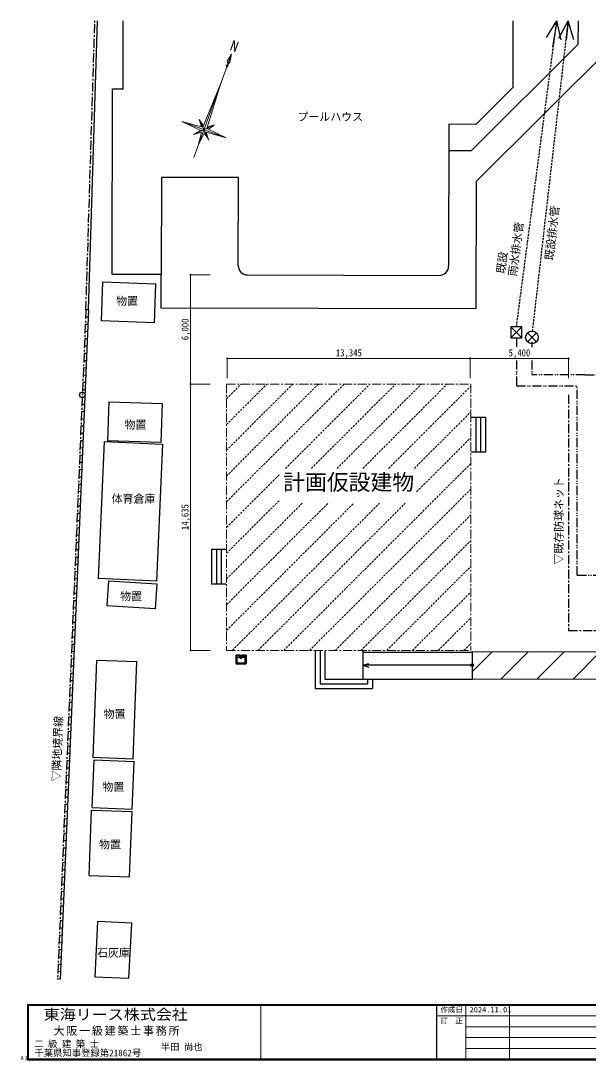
# Model space of a CAD drawing. Units: millimetres at full size, with parts at 1:50. Extents: x -38393 to 40930, y -28590 to 28520.
# Drawn here: x -38393 to -7115, y -28590 to 28520 of the extents above; entities that cross this region are included whole.
import ezdxf
from ezdxf.enums import TextEntityAlignment as Align

# ---------------------------------------------------------------- set-up
doc = ezdxf.new("R2010")
doc.units = ezdxf.units.MM
doc.header["$LTSCALE"] = 100
doc.header["$PDMODE"] = 32
doc.header["$PDSIZE"] = 60
for name, pattern in [('CHAIN1', [8, 5, -1, 1, -1]), ('DASHED1', [1.8, 1.2, -0.6]), ('DOUBLE_CHAIN1', [8.8, 5, -1, 0.6, -0.6, 0.6, -1])]:
    doc.linetypes.add(name, pattern=pattern)
for name, color, linetype, lineweight in [('0-0_基準線', 7, 'Continuous', 18), ('9-5', 7, 'Continuous', 18), ('E-0_リスト太線', 3, 'Continuous', 18), ('F-0_図枠太線', 134, 'Continuous', 30)]:
    doc.layers.add(name, color=color, linetype=linetype, lineweight=lineweight)
doc.layers.add('0-1_ポーチ', color=134, linetype='Continuous')
doc.layers.add('0-D_ブレース', color=134, linetype='Continuous')
doc.styles.add('ＭＳ ゴシック', font='')
doc.styles.get('ＭＳ ゴシック').set_extended_font_data('MS Gothic')

msp = doc.modelspace()

# ---------------------------------------------------------------- linework, layer by layer
at = {"layer": '0-0_基準線'}
for p, q in [((-28887.2, 21006.8), (-26819.6, 26687.2)), ((-26819.6, 26687.2), (-27063.2, 26293.7)), ((-27063.2, 26293.7), (-27019.3, 26138.7)), ((-27115.3, 26047.8), (-27019.3, 26138.7)), ((-27084.2, 25960.4), (-27111.3, 26051.2)), ((-27016.5, 26038.1), (-27092.2, 25938.4)), ((-27019.3, 26138.7), (-27051.7, 26049.6)), ((-27027.6, 26146.3), (-27024.2, 26127.1)), ((-27009.2, 26139.7), (-27027.6, 26146.3)), ((-27024.2, 26127.1), (-27009.2, 26139.7)), ((-27020.4, 26138.4), (-27020.1, 26136.4)), ((-27018.6, 26137.7), (-27020.4, 26138.4)), ((-27020.1, 26136.4), (-27018.6, 26137.7)), ((-27019.3, 26138.7), (-27015.8, 26011.6)), ((-27011.7, 26138.7), (-26912, 26226.3)), ((-27384.1, 25136.4), (-28393.1, 22668.3)), ((-28182, 22603.9), (-27380.1, 25147.4)), ((-29553, 22978.4), (-28500.6, 22496.5)), ((-28389.7, 22677.5), (-29553, 22978.4)), ((-29553, 22978.4), (-27109.8, 22089.1)), ((-28067.2, 21967.3), (-28595.3, 23100.9)), ((-28591.6, 23094), (-28362.7, 22742.3)), ((-28460.6, 22695.6), (-28591.6, 23094)), ((-27764.6, 22798.5), (-28897.9, 22269.6)), ((-28893.6, 22268.1), (-28467, 22402.6)), ((-28486.6, 22504.5), (-28827.1, 22302.6)), ((-28467, 22402.6), (-28644.8, 21672.5)), ((-28644.8, 21672.5), (-28305.9, 22358.5)), ((-28314.6, 22372.7), (-28100, 22038.7)), ((-28100.2, 22038.1), (-28216.3, 22418.6)), ((-28205.9, 22394), (-27109.8, 22089.1)), ((-27109.8, 22089.1), (-28167, 22610.9)), ((-28158.1, 22681), (-27770.5, 22795.8)), ((-27771.6, 22792.8), (-28080.2, 22568.2)), ((-29062.4, 14560.3), (-27985.6, 14560.3)), ((-29062.4, 8560.3), (-29062.4, 14560.3)), ((-27053, 9968.8), (-13708, 9968.8)), ((-27053, 9968.8), (-27053, 8892)), ((-13708, 9968.8), (-13708, 8892)), ((-29062.4, 8560.3), (-27985.6, 8560.3)), ((-29062.4, 8560.3), (-29062.4, -6074.7)), ((-29062.4, 8560.3), (-27985.6, 8560.3)), ((-29062.4, -6074.7), (-27985.6, -6074.7))]:
    msp.add_line(p, q, dxfattribs=at)
at = {"layer": '0-0_基準線', "color": 4, "linetype": 'DASHED1', "lineweight": 9}
for p, q in [((-27093, 2094.3), (-20627, 8560.3)), ((-27093, 3508.5), (-22041.2, 8560.3)), ((-27093, 4922.7), (-23455.5, 8560.3)), ((-27093, 6337), (-24869.7, 8560.3)), ((-27093, 7751.2), (-26283.9, 8560.3)), ((-23845.5, 3927.6), (-19212.8, 8560.3)), ((-22431.3, 3927.6), (-17798.6, 8560.3)), ((-21017.1, 3927.6), (-16384.4, 8560.3)), ((-19602.9, 3927.6), (-14970.2, 8560.3)), ((-18188.6, 3927.6), (-13673, 8443.3)), ((-16774.4, 3927.6), (-13673, 7029)), ((-16647.6, 2640.2), (-13673, 5614.8)), ((-23948.3, -6074.7), (-13673, 4200.6)), ((-27093, 680.1), (-24154.8, 3618.3)), ((-22534.1, -6074.7), (-13673, 2786.4)), ((-27093, -734.1), (-24154.8, 2204)), ((-27093, -2148.3), (-22932.7, 2012)), ((-27093, -3562.5), (-21518.5, 2012)), ((-27093, -4976.7), (-20104.3, 2012)), ((-26776.7, -6074.7), (-18690.1, 2012)), ((-25362.5, -6074.7), (-17275.8, 2012)), ((-21119.9, -6074.7), (-13673, 1372.2)), ((-19705.7, -6074.7), (-13673, -42)), ((-18291.5, -6074.7), (-13673, -1456.2)), ((-16877.2, -6074.7), (-13673, -2870.5)), ((-15463, -6074.7), (-13673, -4284.7)), ((-14048.8, -6074.7), (-13673, -5698.9))]:
    msp.add_line(p, q, dxfattribs=at)
at = {"layer": '0-0_基準線', "color": 134, "linetype": 'CHAIN1', "lineweight": 20}
for p, q in [((-27093, 8560.3), (-27093, -6074.7)), ((-27093, -6074.7), (-13673, -6074.7))]:
    msp.add_line(p, q, dxfattribs=at)
at = {"layer": '0-0_基準線'}
msp.add_lwpolyline([(-26912, 26226.3), (-26819.6, 26687.2), (-26953, 26320.7)], dxfattribs=at)
at = {"layer": '0-0_基準線', "color": 134, "linetype": 'CHAIN1', "lineweight": 20}
msp.add_lwpolyline([(-27093, 8560.3), (-13673, 8560.3), (-13673, -6074.7)], dxfattribs=at)
at = {"layer": '0-0_基準線'}
for p in [(-29062.4, 14560.3), (-27053, 9968.8), (-13708, 9968.8), (-29062.4, 8560.3), (-29062.4, -6074.7)]:
    msp.add_point(p, dxfattribs=at)
at = {"layer": '0-1_ポーチ'}
for p, q in [((-26569.5, -6770), (-26569.5, -6335)), ((-26559.5, -6325), (-26342, -6325)), ((-26535.5, -6455), (-26535.5, -6346)), ((-26535.5, -6455), (-26535.5, -6770)), ((-26360.5, -6341), (-26530.5, -6341)), ((-26524.5, -6455), (-26524.5, -6770)), ((-26514.5, -6434), (-26507, -6434)), ((-26514.5, -6445), (-26294.5, -6445)), ((-26294.5, -6780), (-26514.5, -6780)), ((-26294.5, -6791), (-26514.5, -6791)), ((-26294.5, -6795), (-26514.5, -6795)), ((-26294.5, -6825), (-26514.5, -6825)), ((-26507, -6424), (-26382.1, -6424)), ((-26507, -6434), (-26382.1, -6434)), ((-26382.1, -6434), (-26349.5, -6434)), ((-26355.5, -6414), (-26355.5, -6346)), ((-26351.5, -6417), (-26351.5, -6346)), ((-26349.5, -6434), (-26294.5, -6434)), ((-26242.5, -6422), (-26346.5, -6422)), ((-26346.5, -6423), (-26242.5, -6423)), ((-26294.5, -6410), (-26252, -6410)), ((-26294.5, -6434), (-26074.5, -6434)), ((-26294.5, -6445), (-26074.5, -6445)), ((-26074.5, -6780), (-26294.5, -6780)), ((-26074.5, -6791), (-26294.5, -6791)), ((-26074.5, -6795), (-26294.5, -6795)), ((-26074.5, -6825), (-26294.5, -6825)), ((-26252, -6410), (-26252, -6330)), ((-26247, -6325), (-26029.5, -6325)), ((-26237.5, -6346), (-26237.5, -6417)), ((-26233.5, -6346), (-26233.5, -6417)), ((-26049.5, -6337), (-26228.5, -6337)), ((-26058.5, -6341), (-26228.5, -6341)), ((-26225.5, -6418), (-26225.5, -6354)), ((-26223.5, -6427), (-26063.5, -6427)), ((-26220.5, -6349), (-26064.5, -6349)), ((-26064.5, -6423), (-26220.5, -6423)), ((-26174, -6369.2), (-26198.4, -6398.3)), ((-26193, -6402.8), (-26168.6, -6373.7)), ((-26134, -6369.2), (-26158.4, -6398.3)), ((-26153, -6402.8), (-26128.6, -6373.7)), ((-26094, -6369.2), (-26118.4, -6398.3)), ((-26113, -6402.8), (-26088.6, -6373.7)), ((-26064.5, -6770), (-26064.5, -6455)), ((-26059.5, -6354), (-26059.5, -6418)), ((-26053.5, -6417), (-26053.5, -6346)), ((-26053.5, -6770), (-26053.5, -6455)), ((-26049.5, -6337), (-26049.5, -6770)), ((-26019.5, -6335), (-26019.5, -6770))]:
    msp.add_line(p, q, dxfattribs=at)
for points in [[(-26539.5, -6770), (-26539.5, -6337), (-26360.5, -6337)], [(-26337, -6330), (-26337, -6410), (-26294.5, -6410)]]:
    msp.add_lwpolyline(points, dxfattribs=at)
for centre, radius in [((-26374.5, -6400), 7.5), ((-26374.5, -6400), 2.5), ((-26294.5, -6495), 32.5), ((-26294.5, -6495), 29), ((-26294.5, -6495), 21)]:
    msp.add_circle(centre, radius, dxfattribs=at)
for centre, radius, start, end in [((-26559.5, -6335), 10, 90, 180), ((-26514.5, -6770), 55, 180, 270), ((-26514.5, -6770), 25, 180, 270), ((-26530.5, -6346), 5, 90, 180), ((-26514.5, -6455), 21, 90, 180), ((-26514.5, -6770), 21, 180, 270), ((-26514.5, -6455), 10, 90, 180), ((-26514.5, -6770), 10, 180, 270), ((-26507, -6429), 5, 90, 180), ((-26507, -6429), 5, 180, 270), ((-26382, -6429), 5, 0, 91.14576), ((-26382, -6429), 5, 268.85424, 0), ((-26360.5, -6346), 9, 0, 90), ((-26360.5, -6346), 5, 0, 90), ((-26346.5, -6414), 9, 180, 270), ((-26346.5, -6417), 5, 180, 270), ((-26342, -6330), 5, 0, 90), ((-26247, -6330), 5, 90, 180), ((-26242.5, -6414), 9, 270, 0), ((-26242.5, -6417), 5, 270, 0), ((-26228.5, -6346), 9, 90, 180), ((-26228.5, -6346), 5, 90, 180), ((-26223.5, -6417), 10, 180, 270), ((-26220.5, -6354), 5, 90, 180), ((-26220.5, -6418), 5, 180, 270), ((-26195.7, -6400.5), 3.5, 140, 230), ((-26195.7, -6400.5), 3.5, 230, 320), ((-26171.3, -6371.4), 3.5, 50, 140), ((-26171.3, -6371.4), 3.5, 320, 50), ((-26155.7, -6400.5), 3.5, 140, 230), ((-26155.7, -6400.5), 3.5, 230, 320), ((-26131.3, -6371.4), 3.5, 50, 140), ((-26131.3, -6371.4), 3.5, 320, 50), ((-26115.7, -6400.5), 3.5, 140, 230), ((-26115.7, -6400.5), 3.5, 230, 320), ((-26091.3, -6371.4), 3.5, 50, 140), ((-26091.3, -6371.4), 3.5, 320, 50), ((-26074.5, -6455), 21, 0, 90), ((-26074.5, -6455), 10, 0, 90), ((-26074.5, -6770), 55, 270, 0), ((-26074.5, -6770), 10, 270, 0), ((-26074.5, -6770), 21, 270, 0), ((-26074.5, -6770), 25, 270, 0), ((-26064.5, -6354), 5, 0, 90), ((-26064.5, -6418), 5, 270, 0), ((-26063.5, -6417), 10, 270, 0), ((-26058.5, -6346), 5, 0, 90), ((-26029.5, -6335), 10, 0, 90)]:
    msp.add_arc(centre, radius, start, end, dxfattribs=at)
at = {"layer": '0-D_ブレース'}
for p, q in [((-13635.5, 6747.8), (-12855.5, 6747.8)), ((-13375.5, 4837.8), (-13375.5, 6747.8)), ((-13115.5, 4837.8), (-13115.5, 6747.8)), ((-12855.5, 4837.8), (-12855.5, 6747.8)), ((-13635.5, 4837.8), (-12855.5, 4837.8)), ((-27130.5, -532.2), (-27910.5, -532.2)), ((-27910.5, -532.2), (-27910.5, -2442.2)), ((-27650.5, -532.2), (-27650.5, -2442.2)), ((-27390.5, -532.2), (-27390.5, -2442.2)), ((-27130.5, -2442.2), (-27910.5, -2442.2)), ((-22215.5, -6112.2), (-22215.5, -8174.7)), ((-21955.5, -6112.2), (-21955.5, -7914.7)), ((-21695.5, -6112.2), (-21695.5, -7654.7)), ((-19600.5, -6112.2), (-19600.5, -7654.7)), ((-19600.5, -6883.5), (-19281, -6990.3)), ((-21955.5, -7914.7), (-19340.5, -7914.7)), ((-21695.5, -7654.7), (-13600.5, -7654.7)), ((-19340.5, -7654.7), (-19340.5, -7914.7)), ((-19080.5, -7654.7), (-19080.5, -8174.7)), ((-22215.5, -8174.7), (-19080.5, -8174.7))]:
    msp.add_line(p, q, dxfattribs=at)
for points in [[(-19600.5, -6164.7), (-13600.5, -6164.7), (-13600.5, -7654.7)], [(-13600.5, -6883.5), (-19600.5, -6883.5), (-19279.2, -6786.2)]]:
    msp.add_lwpolyline(points, dxfattribs=at)
msp.add_circle((-13600.5, -6883.5), 79.8, dxfattribs=at)
at = {"layer": '9-5'}
for p, q in [((-13708, 9968.8), (-8308, 9968.8)), ((-13708, 9968.8), (-13708, 8892)), ((-8308, 9968.8), (-8308, 8892)), ((-13600.5, -6154.7), (22173.1, -6154.7)), ((-13600.5, -7255.8), (-12499.4, -6154.7)), ((-13600.5, -7654.7), (-13600.5, -6164.7)), ((-12019.5, -7654.7), (-10519.5, -6154.7)), ((-10039.6, -7654.7), (-8539.6, -6154.7)), ((-8059.7, -7654.7), (-6559.7, -6154.7)), ((-13600.5, -7654.7), (22173.1, -7654.7))]:
    msp.add_line(p, q, dxfattribs=at)
at = {"layer": '9-5', "color": 5, "linetype": 'CHAIN1', "lineweight": 25}
for p, q in [((-8308, 7966.1), (-8308, -4986.8)), ((-8308, -4986.8), (10222, -4986.8))]:
    msp.add_line(p, q, dxfattribs=at)
at = {"layer": '9-5'}
for p in [(-13708, 9968.8), (-8308, 9968.8)]:
    msp.add_point(p, dxfattribs=at)
at = {"layer": 'E-0_リスト太線', "color": 7}
for p, q in [((-38030, -28580), (-38030, -25520)), ((-38030, -25520), (40930, -25520)), ((-37970, -28520), (-37970, -25580)), ((-37970, -25580), (40870, -25580)), ((-25200, -25560), (-25200, -28540)), ((40870, -28520), (-37970, -28520)), ((40930, -28580), (-38030, -28580))]:
    msp.add_line(p, q, dxfattribs=at)
at = {"layer": 'E-0_リスト太線'}
for p, q in [((-38010, -28560), (-38010, -25540)), ((-38010, -25540), (40910, -25540)), ((-37990, -28540), (-37990, -25560)), ((-15560, -25560), (-37990, -25560)), ((-15560, -28540), (-15560, -25560)), ((-15540, -28540), (-15540, -25560)), ((-15540, -25560), (9040, -25560)), ((-13950, -28540), (-13950, -25560)), ((-11550, -25560), (-11550, -28540)), ((9040, -26150), (-15540, -26150)), ((9040, -26750), (-13950, -26750)), ((9040, -27350), (-13950, -27350)), ((9040, -27950), (-13950, -27950)), ((-37990, -28540), (-15560, -28540)), ((-15540, -28540), (9040, -28540)), ((40910, -28560), (-38010, -28560))]:
    msp.add_line(p, q, dxfattribs=at)
at = {"layer": 'F-0_図枠太線', "linetype": 'CHAIN1'}
for p, q in [((-34815.4, 12639.4), (-34324, 28520)), ((-34815.3, 12641.1), (-36376.3, -24156.2))]:
    msp.add_line(p, q, dxfattribs=at)
at = {"layer": 'F-0_図枠太線'}
for p, q in [((-34665.4, 12634.8), (-34174, 28520)), ((-32771.4, 24778.2), (-32761.6, 28520)), ((-11349.1, 24869), (-11339.5, 28520)), ((-9520.2, 27601.3), (-8948, 28520)), ((-8843.6, 27573.9), (-8317.9, 28520)), ((-7770.8, 27226.8), (-7765.5, 28520)), ((-7770.8, 27226.8), (-13650.2, 21378)), ((-5891.1, 27150.1), (-13384.7, 19695.7)), ((-13650.2, 21378), (-14880.2, 21381.3)), ((-25948.2, 14560.3), (-15398.2, 14532.6)), ((-33903.4, 14182.5), (-33985.1, 12038.9)), ((-33903.4, 14182.5), (-30985.5, 14071.3)), ((-34665.4, 12634.8), (-36226.2, -24156.2)), ((-34665.4, 12634.8), (-34815.3, 12641.1)), ((-34682.4, 12235.1), (-34832.3, 12241.5)), ((-34716.3, 11435.9), (-34866.2, 11442.3)), ((-34699.3, 11835.5), (-34849.2, 11841.9)), ((-11467.4, 11105.1), (-10867.4, 11705.1)), ((-10867.4, 11105.1), (-11467.4, 11705.1)), ((-34733.2, 11036.3), (-34883.1, 11042.6)), ((-10073.9, 11365.9), (-10563.5, 10876.3)), ((-10073.9, 10876.3), (-10563.5, 11365.9)), ((-34750.2, 10636.7), (-34900.1, 10643)), ((-34784.1, 9837.4), (-34934, 9843.8)), ((-34767.2, 10237.1), (-34917, 10243.4)), ((-34801.1, 9437.8), (-34950.9, 9444.2)), ((-34835, 8638.6), (-34984.8, 8644.9)), ((-34818, 9038.2), (-34967.9, 9044.6)), ((-34851.9, 8239), (-35001.8, 8245.3)), ((-34885.8, 7439.7), (-35035.7, 7446.1)), ((-34868.9, 7839.4), (-35018.7, 7845.7)), ((-33552.6, 7590.6), (-33627.5, 5446.8)), ((-33552.6, 7590.6), (-30634.4, 7488.7)), ((-30634.4, 7488.7), (-30709.3, 5344.9)), ((-34902.8, 7040.1), (-35052.6, 7046.5)), ((-34919.7, 6640.5), (-35069.6, 6646.9)), ((-34953.6, 5841.3), (-35103.5, 5847.6)), ((-34936.7, 6240.9), (-35086.5, 6247.2)), ((-34970.6, 5441.7), (-35120.5, 5448)), ((-33805.2, 5395.9), (-34142.6, -2119.2)), ((-33805.2, 5395.9), (-30608.4, 5252.4)), ((-30709.3, 5344.9), (-33627.5, 5446.8)), ((-30608.4, 5252.4), (-30945.8, -2262.7)), ((-35004.5, 4642.4), (-35154.4, 4648.8)), ((-34987.5, 5042), (-35137.4, 5048.4)), ((-35021.4, 4242.8), (-35171.3, 4249.2)), ((-35055.3, 3443.6), (-35205.2, 3449.9)), ((-35038.4, 3843.2), (-35188.3, 3849.5)), ((-35072.3, 3044), (-35222.2, 3050.3)), ((-35089.3, 2644.3), (-35239.1, 2650.7)), ((-35123.2, 1845.1), (-35273, 1851.5)), ((-35106.2, 2244.7), (-35256.1, 2251.1)), ((-35140.1, 1445.5), (-35290, 1451.8)), ((-35174, 646.3), (-35323.9, 652.6)), ((-35157.1, 1045.9), (-35306.9, 1052.2)), ((-35191, 246.6), (-35340.8, 253)), ((-35224.9, -552.6), (-35374.7, -546.2)), ((-35207.9, -153), (-35357.8, -146.6)), ((-35241.8, -952.2), (-35391.7, -945.9)), ((-35258.8, -1351.8), (-35408.6, -1345.5)), ((-35292.7, -2151.1), (-35442.6, -2144.7)), ((-35275.7, -1751.4), (-35425.6, -1745.1)), ((-30945.8, -2262.7), (-34142.6, -2119.2)), ((-33571.7, -2243.1), (-33661.3, -3614.4)), ((-33571.7, -2243.1), (-30919.4, -2416.3)), ((-35309.6, -2550.7), (-35459.5, -2544.3)), ((-30919.4, -2416.3), (-31009, -3787.6)), ((-35343.5, -3349.9), (-35493.4, -3343.6)), ((-35326.6, -2950.3), (-35476.5, -2943.9)), ((-35360.5, -3749.5), (-35510.4, -3743.2)), ((-31009, -3787.6), (-33661.8, -3622.6)), ((-35394.4, -4548.8), (-35544.3, -4542.4)), ((-35377.5, -4149.1), (-35527.3, -4142.8)), ((-35411.4, -4948.4), (-35561.2, -4942)), ((-35428.3, -5348), (-35578.2, -5341.6)), ((-35462.2, -6147.2), (-35612.1, -6140.9)), ((-35445.3, -5747.6), (-35595.1, -5741.3)), ((-35479.2, -6546.8), (-35629, -6540.5)), ((-34423.7, -11963.3), (-34219.5, -6606.6)), ((-34219.5, -6606.6), (-32021.1, -6690.4)), ((-32225.3, -12047.1), (-32021.1, -6690.4)), ((-35513.1, -7346.1), (-35662.9, -7339.7)), ((-35496.1, -6946.5), (-35646, -6940.1)), ((-35530, -7745.7), (-35679.9, -7739.3)), ((-35563.9, -8544.9), (-35713.8, -8538.6)), ((-35547, -8145.3), (-35696.8, -8139)), ((-35580.9, -8944.5), (-35730.8, -8938.2)), ((-35597.8, -9344.2), (-35747.7, -9337.8)), ((-35631.7, -10143.4), (-35781.6, -10137)), ((-35614.8, -9743.8), (-35764.7, -9737.4)), ((-35648.7, -10543), (-35798.6, -10536.7)), ((-35682.6, -11342.2), (-35832.5, -11335.9)), ((-35665.7, -10942.6), (-35815.5, -10936.3)), ((-35699.6, -11741.9), (-35849.4, -11735.5)), ((-32225.3, -12047.1), (-34423.7, -11963.3)), ((-35733.5, -12541.1), (-35883.3, -12534.7)), ((-35716.5, -12141.5), (-35866.4, -12135.1)), ((-34465.8, -14711), (-34364.6, -12089.6)), ((-34364.6, -12089.6), (-32166.3, -12174.5)), ((-32267.5, -14795.8), (-32166.3, -12174.5)), ((-35750.4, -12940.7), (-35900.3, -12934.4)), ((-35767.4, -13340.3), (-35917.2, -13334)), ((-35801.3, -14139.6), (-35951.1, -14133.2)), ((-35784.3, -13739.9), (-35934.2, -13733.6)), ((-35818.2, -14539.2), (-35968.1, -14532.8)), ((-34465.8, -14711), (-32267.5, -14795.8)), ((-35852.1, -15338.4), (-36002, -15332.1)), ((-35835.2, -14938.8), (-35985, -14932.4)), ((-34633.8, -18449.7), (-34516, -14853.3)), ((-34516, -14853.3), (-32276.6, -14926.7)), ((-32420.9, -18522.3), (-32276.6, -14926.7)), ((-35869.1, -15738), (-36019, -15731.7)), ((-35903, -16537.3), (-36052.9, -16530.9)), ((-35886, -16137.6), (-36035.9, -16131.3)), ((-35919.9, -16936.9), (-36069.8, -16930.5)), ((-35936.9, -17336.5), (-36086.8, -17330.1)), ((-35970.8, -18135.7), (-36120.7, -18129.4)), ((-35953.9, -17736.1), (-36103.7, -17729.8)), ((-35987.8, -18535.3), (-36137.6, -18529)), ((-34633.8, -18449.7), (-32420.9, -18522.3)), ((-36021.7, -19334.6), (-36171.5, -19328.2)), ((-36004.7, -18935), (-36154.6, -18928.6)), ((-36038.6, -19734.2), (-36188.5, -19727.8)), ((-36072.5, -20533.4), (-36222.4, -20527.1)), ((-36055.6, -20133.8), (-36205.4, -20127.5)), ((-36089.5, -20933), (-36239.3, -20926.7)), ((-34177.6, -20960.6), (-34329.5, -24018.3)), ((-32300, -21053.8), (-34177.6, -20960.6)), ((-32451.2, -24099.1), (-32300, -21053.8)), ((-36106.4, -21332.7), (-36256.3, -21326.3)), ((-36140.3, -22131.9), (-36290.2, -22125.5)), ((-36123.4, -21732.3), (-36273.2, -21725.9)), ((-36157.3, -22531.5), (-36307.2, -22525.2)), ((-36191.2, -23330.7), (-36341.1, -23324.4)), ((-36174.2, -22931.1), (-36324.1, -22924.8)), ((-36208.1, -23730.4), (-36358, -23724)), ((-36390.1, -24523.3), (-36391.9, -24523.2)), ((-36225.1, -24130), (-36375, -24123.6)), ((-32451.2, -24099.1), (-34329.5, -24018.3))]:
    msp.add_line(p, q, dxfattribs=at)
at = {"layer": 'F-0_図枠太線', "linetype": 'DASHED1'}
for p, q in [((-11167.4, 11705.1), (-8948, 28520)), ((-10279.2, 11465), (-8317.9, 28520))]:
    msp.add_line(p, q, dxfattribs=at)
at = {"layer": 'F-0_図枠太線', "linetype": 'DOUBLE_CHAIN1'}
for p, q in [((-11167.4, 11097.4), (-11167.4, 10581.6)), ((-10318.7, 10884.9), (-10318.7, 10581.6)), ((-11167.4, 9862.3), (-11167.4, 8465.8)), ((-10318.7, 9862.3), (-10318.7, 9068.3)), ((-7402, 9068.3), (-10318.7, 9068.3)), ((-7402, 9068.3), (6887, 9068.3)), ((-11167.4, 8465.8), (-7824.9, 8465.8)), ((-7824.9, -1938.5), (-7824.9, 8465.8)), ((-7824.9, -1938.5), (6768.5, -1938.5))]:
    msp.add_line(p, q, dxfattribs=at)
at = {"layer": 'F-0_図枠太線'}
for points in [[(-8703, 27465.7), (-8948, 28520), (-9184.8, 27092.2)], [(-8020.6, 27479.2), (-8317.9, 28520), (-8439.6, 27461.9)], [(-26446.9, 15061.6), (-26434.2, 19901.6), (-30664.1, 19912.7), (-30678.1, 14572.7), (-33378.1, 14579.8), (-33351.4, 24779.7), (-32771.4, 24778.2)], [(-11349.1, 24869), (-13401.4, 22827.4), (-14876.4, 22831.3), (-14896.9, 15031.3)], [(-13384.7, 19695.7), (-13403, 12692.4), (-30683, 12737.7), (-30678.1, 14572.7)], [(-30985.5, 14071.3), (-31067.2, 11927.7), (-33985.1, 12038.9)]]:
    msp.add_lwpolyline(points, dxfattribs=at)
msp.add_lwpolyline([(-11467.4, 11105.1), (-10867.4, 11105.1), (-10867.4, 11705.1), (-11467.4, 11705.1)], close=True, dxfattribs=at)
for centre, radius in [((-10318.7, 11121.1), 346.2), ((-35013.6, 7966.1), 150)]:
    msp.add_circle(centre, radius, dxfattribs=at)
for centre, start, end in [((-25946.9, 15060.3), 179.84976, 269.84976), ((-15396.9, 15032.6), 269.84976, 359.84976)]:
    msp.add_arc(centre, 500, start, end, dxfattribs=at)

# ---------------------------------------------------------------- texts
at = {"layer": '0-0_基準線', "style": 'ＭＳ ゴシック'}
msp.add_text('N', height=586.5, rotation=340, dxfattribs=at).set_placement((-27007.6, 26755.6), align=Align.BOTTOM_LEFT)
at = {"layer": '0-0_基準線', "style": 'ＭＳ ゴシック', "width": 0.9}
for s, p in [('6,000', (-29062.4, 10972.8)), ('14,635', (-29062.4, 537.8))]:
    msp.add_text(s, height=388.6, rotation=90, dxfattribs=at).set_placement(p, align=Align.BOTTOM_LEFT)
msp.add_text('13,345', height=388.6, dxfattribs=at).set_placement((-21085.5, 9968.8), align=Align.BOTTOM_LEFT)
at = {"layer": '0-0_基準線', "style": 'ＭＳ ゴシック'}
msp.add_text('計画仮設建物', height=879.8, dxfattribs=at).set_placement((-23984, 2462.3), align=Align.BOTTOM_LEFT)
at = {"layer": '9-5', "style": 'ＭＳ ゴシック', "width": 0.9}
msp.add_text('5,400', height=388.6, dxfattribs=at).set_placement((-11595.5, 9968.8), align=Align.BOTTOM_LEFT)
at = {"layer": '9-5', "style": 'ＭＳ ゴシック'}
msp.add_text('▽既存防球ネット', height=439.9, rotation=90, dxfattribs=at).set_placement((-8486.1, -1357.2), align=Align.BOTTOM_LEFT)
at = {"layer": 'E-0_リスト太線', "color": 7, "style": 'ＭＳ ゴシック', "width": 1.1}
msp.add_text('東海リース株式会社', height=586.5, dxfattribs=at).set_placement((-37135, -26546), align=Align.BOTTOM_LEFT)
at = {"layer": 'E-0_リスト太線', "color": 4, "style": 'ＭＳ ゴシック'}
for s, height, p in [('作成日', 293.3, (-15344, -26048)), ('2024.11.01', 293.3, (-13740, -26048)), ('訂\u3000正', 293.3, (-15344, -26648)), ('二 級 建 築 士', 366.6, (-37657.5, -27984.5)), ('千葉県知事登録第21862号', 366.6, (-37646.2, -28484.5)), ('半田 尚也', 366.6, (-30708.1, -28147.5))]:
    msp.add_text(s, height=height, dxfattribs=at).set_placement(p, align=Align.BOTTOM_LEFT)
at = {"layer": 'E-0_リスト太線', "color": 7, "attachment_point": 7, "style": 'ＭＳ ゴシック'}
for s, insert, char_height in [('\\T1.17;大阪一級建築士事務所', (-36590.5, -27247), 439.9), ('\\T1.36;\\W0.9;A3', (-38398.7, -28589.9), 219.9)]:
    msp.add_mtext(s, dxfattribs=dict(at, insert=insert, char_height=char_height))
at = {"layer": 'F-0_図枠太線', "color": 7, "style": 'ＭＳ ゴシック'}
for s, p in [('\u3000\u3000プールハウス', (-24393.7, 22890.4)), ('物置', (-33151.7, 12769)), ('物置', (-32695.3, 5972.9)), ('体育倉庫', (-33404.2, 1904.4)), ('物置', (-32934, -3455.9)), ('物置', (-33842.5, -9920.5)), ('物置', (-33907.4, -13924.4)), ('物置', (-34091.4, -17093.2)), ('石灰庫', (-34208.6, -23041.3))]:
    msp.add_text(s, height=439.9, dxfattribs=at).set_placement(p, align=Align.BOTTOM_LEFT)
for s, rotation, p in [('既設排水管', 83.59, (-9023.4, 15331.5)), ('雨水排水管', 82.631, (-11039.6, 14443.5)), ('既設', 82.631, (-11685.3, 14595)), ('▽隣地境界線', 87.571, (-36106.2, -13288.7))]:
    msp.add_text(s, height=439.9, rotation=rotation, dxfattribs=at).set_placement(p, align=Align.BOTTOM_LEFT)

doc.saveas('drawing.dxf')
